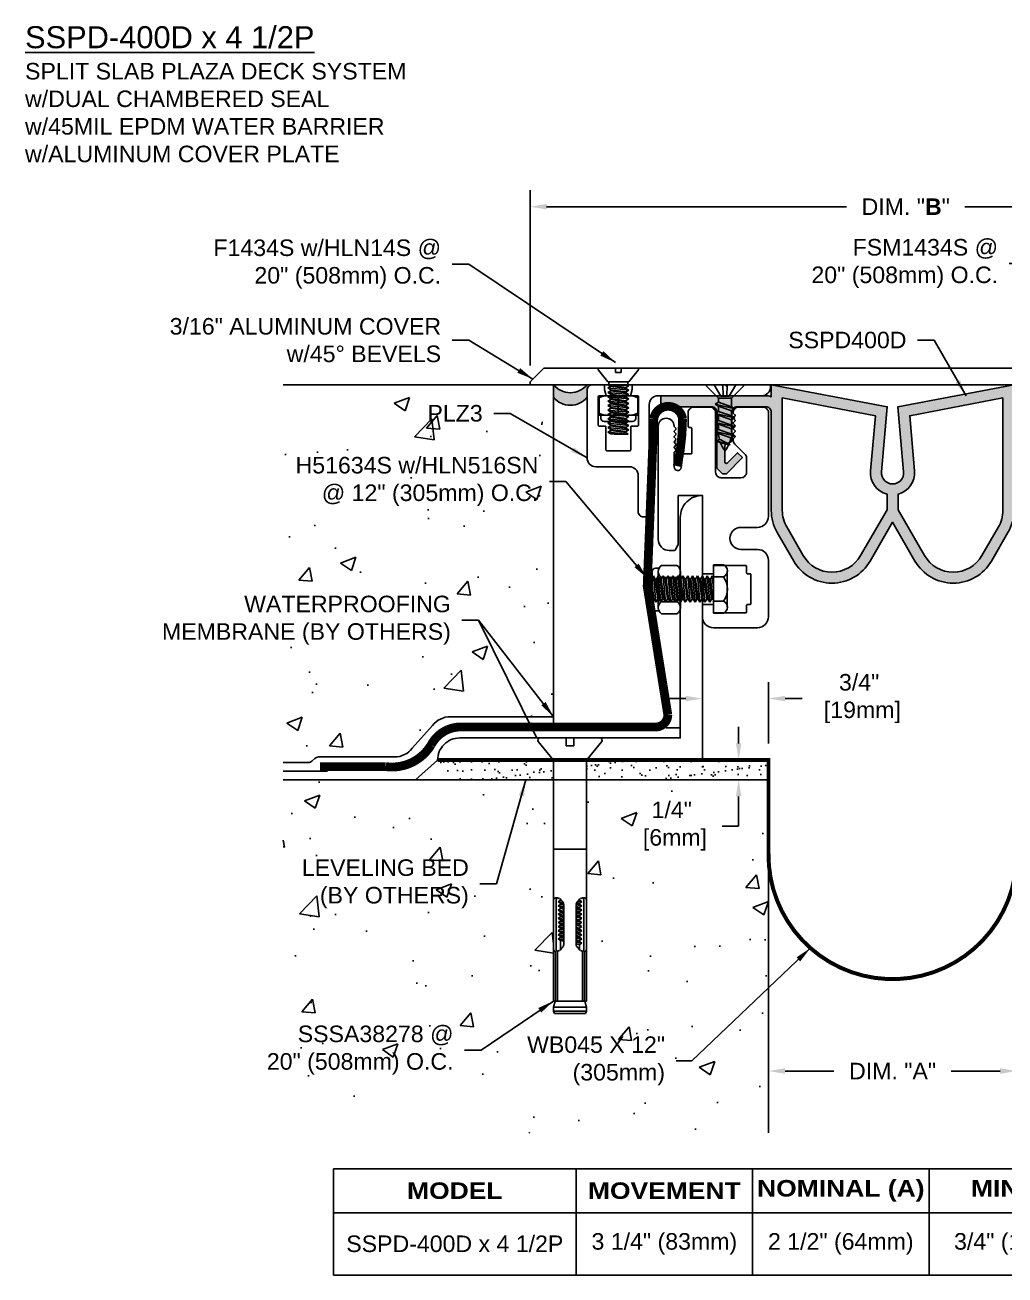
# Model space of a CAD drawing. Header units: inches. Extents: x -1.4 to 44, y 0 to 14.1.
# Drawn here: x -1.4 to 9.71, y -0.04 to 14.13 of the extents above; entities that cross this region are included whole.
import ezdxf

# ---------------------------------------------------------------- set-up
doc = ezdxf.new("R2010")
doc.units = ezdxf.units.IN
doc.header["$MEASUREMENT"] = 0
for name, color, linetype in [('Anchors', 4, 'Continuous'), ('Conditions', 1, 'Continuous'), ('Dimensions', 3, 'Continuous'), ('Fillers', 2, 'Continuous'), ('Metals', 7, 'Continuous'), ('Seal', 5, 'Continuous'), ('TABLE', 1, 'Continuous'), ('Text', 2, 'Continuous')]:
    doc.layers.add(name, color=color, linetype=linetype)
doc.styles.add('ARIAL', font='arial.ttf')
doc.dimstyles.new('Arial', dxfattribs={"dimtxt": 0.1875, "dimasz": 0.1875, "dimexe": 0.1875, "dimexo": 0.1875, "dimgap": 0.1875, "dimtad": 0, "dimtih": 1, "dimtoh": 1, "dimdec": 4, "dimzin": 0, "dimdsep": 46, "dimlunit": 4, "dimtxsty": 'ARIAL', "dimcen": 0.1875, "dimadec": 0, "dimazin": 0, "dimtfac": 1, "dimtdec": 4, "dimtofl": 0, "dimtmove": 0, "dimatfit": 3, "dimfxl": 0, "dimfrac": 2, "dimtolj": 1, "dimtzin": 0, "dimarcsym": 0})
pattern_1 = [(37.5, (-3.29211, 1.53138), (-0.0062993, 0.1926824), [0, -0.152, 0, -0.17, 0, -0.1625]), (7.5, (-3.29211, 1.53138), (0.1769777, 0.2822146), [0, -0.082, 0, -0.137, 0, -0.0525]), (327.5, (-3.41511, 1.53138), (0.3114142, 0.000566), [0, -0.05, 0, -0.18, 0, -0.235]), (317.5, (-3.41511, 1.53138), (0.3006127, 0.0877676), [0, -0.025, 0, -0.118, 0, -0.135])]

# ---------------------------------------------------------------- blocks, each defined once
blk = doc.blocks.new('SSPD400D')
h = blk.add_hatch(color=256)
h.paths.add_polyline_path([(0.125, 0.136), (0.06, 0.875), (1.375, 1.125), (1.375, 0.989, -0.085164), (1.437, 1), (2.625, 1), (2.625, 0.875), (2.054, 0.875, 0.414214), (1.991, 0.813), (1.991, 0.177), (1.929, 0.115), (1.884, 0.115), (1.701, 0.298), (1.758, 0.354), (1.875, 0.237, 0.668179), (1.901, 0.248), (1.901, 0.426, 0.421261), (1.861, 0.465, -0.421261), (1.821, 0.504), (1.821, 0.813, 0.414214), (1.759, 0.875), (1.437, 0.875, 0.414214), (1.375, 0.813), (1.375, -0.3, -0.131652), (1.308, -0.55), (1.121, -0.875, -0.577538), (0.254, -0.875), (0, -0.434), (-0.254, -0.875, -0.577538), (-1.121, -0.875), (-1.308, -0.55, -0.131652), (-1.375, -0.3), (-1.375, 0.813, 0.414214), (-1.438, 0.875), (-1.759, 0.875, 0.414214), (-1.821, 0.813), (-1.821, 0.504, -0.421261), (-1.861, 0.465, 0.421261), (-1.901, 0.426), (-1.901, 0.248, 0.668179), (-1.875, 0.237), (-1.758, 0.354), (-1.701, 0.298), (-1.884, 0.115), (-1.929, 0.115), (-1.991, 0.177), (-1.991, 0.813, 0.414214), (-2.054, 0.875), (-2.625, 0.875), (-2.625, 1), (-1.438, 1, -0.085164), (-1.375, 0.989), (-1.375, 1.125), (-0.06, 0.875), (-0.125, 0.136, 0.439955), (0, 0, 0.439955)])
h.paths.add_polyline_path([(-0.249, 0.147, 0.366501), (-0.063, -0.117), (-0.063, -0.292), (-0.363, -0.813, -0.57735), (-1.012, -0.813), (-1.2, -0.488, -0.131653), (-1.25, -0.3), (-1.25, 0.974), (-0.194, 0.773)], flags=16)
h.paths.add_polyline_path([(0.194, 0.773), (1.25, 0.974), (1.25, -0.3, -0.131653), (1.2, -0.488), (1.012, -0.813, -0.57735), (0.363, -0.813), (0.062, -0.292), (0.062, -0.117, 0.366501), (0.249, 0.147)], flags=16)
for points in [[(1.437, 1), (2.625, 1), (2.625, 0.875), (2.054, 0.875, 0.414214), (1.991, 0.813), (1.991, 0.177), (1.929, 0.115), (1.884, 0.115), (1.701, 0.298), (1.758, 0.354), (1.875, 0.237, 0.668179), (1.901, 0.248), (1.901, 0.426, 0.421261), (1.861, 0.465, -0.421261), (1.821, 0.504), (1.821, 0.813, 0.414214), (1.759, 0.875), (1.437, 0.875, 0.414214), (1.375, 0.813), (1.375, -0.3, -0.131652), (1.308, -0.55), (1.121, -0.875, -0.577538), (0.254, -0.875), (0, -0.434), (-0.254, -0.875, -0.577538), (-1.121, -0.875), (-1.308, -0.55, -0.131652), (-1.375, -0.3), (-1.375, 0.813, 0.414214), (-1.438, 0.875), (-1.759, 0.875, 0.414214), (-1.821, 0.813), (-1.821, 0.504, -0.421261), (-1.861, 0.465, 0.421261), (-1.901, 0.426), (-1.901, 0.248, 0.668179), (-1.875, 0.237), (-1.758, 0.354), (-1.701, 0.298), (-1.884, 0.115), (-1.929, 0.115), (-1.991, 0.177), (-1.991, 0.813, 0.414214), (-2.054, 0.875), (-2.625, 0.875), (-2.625, 1), (-1.438, 1, -0.085164), (-1.375, 0.989), (-1.375, 1.125), (-0.06, 0.875), (-0.125, 0.136, 0.439955), (0, 0, 0.439955), (0.125, 0.136), (0.06, 0.875), (1.375, 1.125), (1.375, 0.989, -0.085164)], [(-1.012, -0.813), (-1.2, -0.488, -0.131653), (-1.25, -0.3), (-1.25, 0.974), (-0.194, 0.773), (-0.249, 0.147, 0.366501), (-0.063, -0.117), (-0.063, -0.292), (-0.363, -0.813, -0.57735)], [(1.25, 0.974), (0.194, 0.773), (0.249, 0.147, -0.366501), (0.062, -0.117), (0.062, -0.292), (0.363, -0.813, 0.57735), (1.012, -0.813), (1.2, -0.488, 0.131653), (1.25, -0.3)]]:
    blk.add_lwpolyline(points, format="xyb", close=True)
blk = doc.blocks.new('PLZ1')
blk.add_lwpolyline([(0.265, 0, -0.414214), (0.275, -0.01), (0.275, -0.56, 0.131652), (0.276, -0.565), (0.308, -0.62, 0.267949), (0.317, -0.625), (0.375, -0.625, 0.414214), (0.5, -0.5), (0.5, 0.785, 1), (0.32, 0.785, -0.198912), (0.317, 0.778), (0.301, 0.762, 0.414214), (0.301, 0.748), (0.317, 0.732, -0.198912), (0.32, 0.725, -0.198912), (0.317, 0.718), (0.301, 0.702, 0.414214), (0.301, 0.688), (0.317, 0.672, -0.198912), (0.32, 0.665, -0.198912), (0.317, 0.658), (0.301, 0.642, 0.414214), (0.301, 0.628), (0.317, 0.612, -0.198912), (0.32, 0.605, -0.198912), (0.317, 0.598), (0.301, 0.582, 0.414214), (0.301, 0.568), (0.317, 0.552, -0.198912), (0.32, 0.545, -0.198912), (0.317, 0.538), (0.301, 0.522, 0.414214), (0.301, 0.508), (0.317, 0.492, -0.198912), (0.32, 0.485), (0.32, 0.322, -0.93609), (0.24, 0.317), (0.221, 0.461, 0.376062), (0.211, 0.47), (0.13, 0.47, -0.414214), (0.12, 0.48), (0.12, 0.76, -0.414214), (0.13, 0.77), (0.15, 0.77, 0.414214), (0.16, 0.78), (0.16, 0.937, 0.414214), (0.097, 1), (-0.088, 1, 0.414214), (-0.15, 0.937), (-0.15, 0.262, -0.414214), (-0.213, 0.2), (-0.438, 0.2, -0.414214), (-0.5, 0.262), (-0.5, 0.424, -0.198912), (-0.482, 0.468), (-0.368, 0.582, 0.198912), (-0.35, 0.626), (-0.35, 0.637, 0.198912), (-0.353, 0.645), (-0.369, 0.66, -0.414214), (-0.369, 0.675), (-0.353, 0.69, 0.198912), (-0.35, 0.697, 0.198912), (-0.353, 0.705), (-0.369, 0.72, -0.414214), (-0.369, 0.735), (-0.353, 0.75, 0.198912), (-0.35, 0.757, 0.198912), (-0.353, 0.765), (-0.369, 0.78, -0.414214), (-0.369, 0.795), (-0.353, 0.81, 0.198912), (-0.35, 0.817, 0.198912), (-0.353, 0.825), (-0.369, 0.84, -0.414214), (-0.369, 0.855), (-0.353, 0.87, 0.198912), (-0.35, 0.877, 0.198912), (-0.353, 0.885), (-0.369, 0.9, -0.414214), (-0.369, 0.915), (-0.353, 0.93, 0.198912), (-0.35, 0.937, 0.414214), (-0.413, 1), (-0.688, 1, 0.414214), (-0.75, 0.937), (-0.75, -0.238, 0.414214), (-0.625, -0.363), (-0.438, -0.363, -1), (-0.438, -0.613), (-0.625, -0.613, 0.414214), (-0.75, -0.737), (-0.75, -1.375, 0.414214), (-0.625, -1.5), (-0.125, -1.5, 0.414214), (0, -1.375), (0, -1.248, 0.414214), (-0.01, -1.238), (-0.115, -1.238, 0.414214), (-0.125, -1.248), (-0.125, -1.323, -0.414214), (-0.135, -1.333), (-0.49, -1.333, -0.414214), (-0.5, -1.323), (-0.5, -1.248, 0.414214), (-0.51, -1.238), (-0.54, -1.238, -0.414214), (-0.55, -1.228), (-0.55, -0.898, -0.414214), (-0.54, -0.888), (-0.51, -0.888, 0.414214), (-0.5, -0.878), (-0.5, -0.803, -0.414214), (-0.49, -0.793), (-0.135, -0.793, -0.414214), (-0.125, -0.803), (-0.125, -0.878, 0.414214), (-0.115, -0.888), (-0.01, -0.888, 0.414214), (0, -0.878), (0, -0.01, -0.414214), (0.01, 0)], format="xyb", close=True)
blk = doc.blocks.new('SSSA38278')
for p, q in [((-0.341, 0), (-0.045, 0)), ((-0.045, 0), (-0.045, -0.09)), ((0.045, 0), (0.341, 0)), ((0.045, 0), (0.045, -0.09)), ((-0.191, -0.246), (-0.36, -0.039)), ((-0.045, -0.09), (0.045, -0.09)), ((0.191, -0.246), (0.36, -0.039)), ((-0.187, -0.256), (-0.187, -2.982)), ((0.188, -0.256), (0.188, -2.982)), ((-0.187, -1.262), (0.188, -1.262)), ((-0.135, -1.857), (-0.108, -1.84)), ((-0.108, -1.83), (-0.108, -1.84)), ((-0.108, -1.84), (-0.098, -1.838)), ((0.093, -1.844), (0.108, -1.84)), ((0.108, -1.83), (0.108, -1.84)), ((0.135, -1.857), (0.108, -1.84)), ((-0.157, -1.843), (-0.157, -2.387)), ((-0.135, -1.857), (-0.089, -1.849)), ((-0.135, -1.857), (-0.108, -1.873)), ((-0.135, -1.904), (-0.108, -1.887)), ((-0.135, -1.904), (-0.071, -1.893)), ((-0.135, -1.904), (-0.108, -1.92)), ((-0.135, -1.951), (-0.108, -1.934)), ((-0.135, -1.951), (-0.07, -1.94)), ((-0.135, -1.951), (-0.108, -1.967)), ((-0.135, -1.998), (-0.108, -1.981)), ((-0.078, -1.867), (-0.108, -1.873)), ((-0.108, -1.873), (-0.108, -1.887)), ((-0.108, -1.887), (-0.073, -1.88)), ((-0.07, -1.912), (-0.108, -1.92)), ((-0.108, -1.92), (-0.108, -1.934)), ((-0.108, -1.934), (-0.07, -1.926)), ((-0.07, -1.959), (-0.108, -1.967)), ((-0.108, -1.967), (-0.108, -1.981)), ((-0.108, -1.981), (-0.07, -1.973)), ((-0.07, -1.896), (-0.07, -2.334)), ((0.071, -1.895), (0.108, -1.887)), ((0.071, -1.896), (0.071, -2.334)), ((0.071, -1.915), (0.135, -1.904)), ((0.071, -1.915), (0.135, -1.904)), ((0.108, -1.92), (0.071, -1.928)), ((0.071, -1.942), (0.108, -1.934)), ((0.071, -1.962), (0.135, -1.951)), ((0.108, -1.967), (0.071, -1.975)), ((0.071, -1.989), (0.108, -1.981)), ((0.108, -1.873), (0.072, -1.881)), ((0.078, -1.867), (0.135, -1.857)), ((0.135, -1.857), (0.108, -1.873)), ((0.108, -1.873), (0.108, -1.887)), ((0.135, -1.904), (0.108, -1.887)), ((0.135, -1.904), (0.108, -1.92)), ((0.108, -1.92), (0.108, -1.934)), ((0.135, -1.951), (0.108, -1.934)), ((0.135, -1.951), (0.108, -1.967)), ((0.108, -1.967), (0.108, -1.981)), ((0.135, -1.998), (0.108, -1.981)), ((0.158, -1.843), (0.158, -2.387)), ((-0.135, -1.998), (-0.07, -1.986)), ((-0.135, -1.998), (-0.108, -2.014)), ((-0.135, -2.044), (-0.108, -2.028)), ((-0.135, -2.044), (-0.07, -2.033)), ((-0.135, -2.044), (-0.108, -2.061)), ((-0.135, -2.091), (-0.108, -2.075)), ((-0.135, -2.091), (-0.07, -2.08)), ((-0.135, -2.091), (-0.108, -2.108)), ((-0.135, -2.138), (-0.108, -2.122)), ((-0.07, -2.006), (-0.108, -2.014)), ((-0.108, -2.014), (-0.108, -2.028)), ((-0.108, -2.028), (-0.07, -2.02)), ((-0.07, -2.053), (-0.108, -2.061)), ((-0.108, -2.061), (-0.108, -2.075)), ((-0.108, -2.075), (-0.07, -2.067)), ((-0.07, -2.1), (-0.108, -2.108)), ((-0.108, -2.108), (-0.108, -2.122)), ((-0.108, -2.122), (-0.07, -2.114)), ((0.071, -2.009), (0.135, -1.998)), ((0.108, -2.014), (0.071, -2.022)), ((0.071, -2.036), (0.108, -2.028)), ((0.071, -2.056), (0.135, -2.044)), ((0.108, -2.061), (0.071, -2.069)), ((0.071, -2.083), (0.108, -2.075)), ((0.071, -2.103), (0.135, -2.091)), ((0.108, -2.108), (0.071, -2.116)), ((0.071, -2.13), (0.108, -2.122)), ((0.135, -1.998), (0.108, -2.014)), ((0.108, -2.014), (0.108, -2.028)), ((0.135, -2.044), (0.108, -2.028)), ((0.135, -2.044), (0.108, -2.061)), ((0.108, -2.061), (0.108, -2.075)), ((0.135, -2.091), (0.108, -2.075)), ((0.135, -2.091), (0.108, -2.108)), ((0.108, -2.108), (0.108, -2.122)), ((0.135, -2.138), (0.108, -2.122)), ((-0.135, -2.138), (-0.07, -2.127)), ((-0.135, -2.138), (-0.108, -2.155)), ((-0.135, -2.185), (-0.108, -2.169)), ((-0.135, -2.185), (-0.07, -2.174)), ((-0.135, -2.185), (-0.108, -2.202)), ((-0.135, -2.232), (-0.108, -2.215)), ((-0.135, -2.232), (-0.07, -2.221)), ((-0.135, -2.232), (-0.108, -2.248)), ((-0.135, -2.279), (-0.108, -2.262)), ((-0.07, -2.147), (-0.108, -2.155)), ((-0.108, -2.155), (-0.108, -2.169)), ((-0.108, -2.169), (-0.07, -2.16)), ((-0.07, -2.193), (-0.108, -2.202)), ((-0.108, -2.202), (-0.108, -2.215)), ((-0.108, -2.215), (-0.07, -2.207)), ((-0.07, -2.24), (-0.108, -2.248)), ((-0.108, -2.248), (-0.108, -2.262)), ((-0.108, -2.262), (-0.07, -2.254)), ((0.071, -2.149), (0.135, -2.138)), ((0.108, -2.155), (0.071, -2.163)), ((0.071, -2.177), (0.108, -2.169)), ((0.071, -2.196), (0.135, -2.185)), ((0.108, -2.202), (0.071, -2.21)), ((0.071, -2.224), (0.108, -2.215)), ((0.071, -2.243), (0.135, -2.232)), ((0.108, -2.248), (0.071, -2.257)), ((0.071, -2.27), (0.108, -2.262)), ((0.135, -2.138), (0.108, -2.155)), ((0.108, -2.155), (0.108, -2.169)), ((0.135, -2.185), (0.108, -2.169)), ((0.135, -2.185), (0.108, -2.202)), ((0.108, -2.202), (0.108, -2.215)), ((0.135, -2.232), (0.108, -2.215)), ((0.135, -2.232), (0.108, -2.248)), ((0.108, -2.248), (0.108, -2.262)), ((0.135, -2.279), (0.108, -2.262)), ((-0.135, -2.279), (-0.07, -2.268)), ((-0.135, -2.279), (-0.108, -2.295)), ((-0.135, -2.326), (-0.108, -2.309)), ((-0.135, -2.326), (-0.07, -2.315)), ((-0.135, -2.326), (-0.108, -2.342)), ((-0.07, -2.287), (-0.108, -2.295)), ((-0.108, -2.295), (-0.108, -2.309)), ((-0.108, -2.309), (-0.07, -2.301)), ((-0.07, -2.334), (-0.108, -2.342)), ((-0.108, -2.342), (-0.108, -2.401)), ((0.071, -2.29), (0.135, -2.279)), ((0.108, -2.295), (0.071, -2.303)), ((0.135, -2.279), (0.108, -2.295)), ((0.108, -2.295), (0.108, -2.401)), ((-0.166, -2.42), (-0.166, -2.982)), ((-0.143, -2.42), (-0.143, -2.982)), ((0.143, -2.42), (0.143, -2.982)), ((0.166, -2.42), (0.166, -2.982)), ((-0.187, -3.053), (-0.168, -2.982)), ((-0.187, -2.982), (0.188, -2.982)), ((-0.187, -3.053), (0.188, -3.053)), ((-0.187, -3.053), (-0.187, -3.099)), ((-0.187, -3.099), (0.188, -3.099)), ((-0.187, -3.099), (-0.174, -3.123)), ((0.168, -2.982), (0.188, -3.053)), ((0.188, -3.099), (0.174, -3.123)), ((0.188, -3.053), (0.188, -3.099)), ((-0.174, -3.123), (0.174, -3.123))]:
    blk.add_line(p, q)
for centre, radius, start, end in [((-0.341, -0.024), 0.0239, 90, 219.032), ((0.341, -0.024), 0.0239, 320.968, 90), ((-0.202, -0.256), 0.015, 0, 39.1666), ((0.203, -0.256), 0.015, 140.8334, 180), ((-0.159, -1.839), 0.0276, 135, 168.9394), ((-0.135, -1.843), 0.0524, 168.9394, 180), ((-0.159, -1.839), 0.0276, 101.0606, 135), ((-0.155, -1.863), 0.0524, 76.6123, 101.0606), ((-0.129, -1.839), 0.0276, 135, 168.9394), ((-0.105, -1.843), 0.0524, 168.9394, 180), ((-0.129, -1.839), 0.0276, 110.9085, 135), ((-0.161, -1.888), 0.0783, 59.3028, 76.6123), ((-0.179, -1.919), 0.114, 45, 59.3028), ((-0.179, -1.919), 0.114, 30.6972, 45), ((0.179, -1.919), 0.114, 135, 149.3028), ((0.179, -1.919), 0.114, 120.6972, 135), ((0.161, -1.888), 0.0783, 103.3877, 120.6972), ((0.129, -1.839), 0.0276, 45, 69.0915), ((0.155, -1.863), 0.0524, 78.9394, 103.3877), ((0.129, -1.839), 0.0276, 11.0606, 45), ((0.105, -1.843), 0.0524, 360, 11.0606), ((0.159, -1.839), 0.0276, 45, 78.9394), ((0.159, -1.839), 0.0276, 11.0606, 45), ((0.135, -1.843), 0.0524, 0, 11.0606), ((-0.148, -1.901), 0.0783, 13.3877, 30.6972), ((-0.123, -1.895), 0.0524, 358.2993, 13.3877), ((0.123, -1.895), 0.0524, 166.6123, 181.7007), ((0.148, -1.901), 0.0783, 149.3028, 166.6123), ((-0.135, -2.387), 0.0524, 180, 191.0606), ((-0.159, -2.392), 0.0276, 191.0606, 225), ((-0.105, -2.387), 0.0524, 180, 191.0606), ((-0.129, -2.392), 0.0276, 191.0606, 225), ((-0.179, -2.311), 0.114, 300.6972, 315), ((-0.179, -2.311), 0.114, 315, 329.3028), ((-0.148, -2.329), 0.0783, 329.3028, 346.6123), ((-0.123, -2.335), 0.0524, 346.6123, 1.7007), ((0.123, -2.335), 0.0524, 178.2993, 193.3877), ((0.148, -2.329), 0.0783, 193.3877, 210.6972), ((0.179, -2.311), 0.114, 210.6972, 225), ((0.179, -2.311), 0.114, 225, 239.3028), ((0.129, -2.392), 0.0276, 315, 348.9394), ((0.105, -2.387), 0.0524, 348.9394, 0), ((0.159, -2.392), 0.0276, 315, 348.9394), ((0.135, -2.387), 0.0524, 348.9394, 360), ((-0.159, -2.392), 0.0276, 225, 258.9394), ((-0.155, -2.367), 0.0524, 258.9394, 283.3877), ((-0.129, -2.392), 0.0276, 225, 249.0915), ((-0.161, -2.342), 0.0783, 283.3877, 300.6972), ((0.161, -2.342), 0.0783, 239.3028, 256.6123), ((0.129, -2.392), 0.0276, 290.9085, 315), ((0.155, -2.367), 0.0524, 256.6123, 281.0606), ((0.159, -2.392), 0.0276, 281.0606, 315)]:
    blk.add_arc(centre, radius, start, end)
blk = doc.blocks.new('*D9')
at = {"layer": 'Defpoints', "color": 0}
for p in [(7.03, 4.949), (9.842, 4.949), (9.842, 2.271)]:
    blk.add_point(p, dxfattribs=at)
at = {"layer": 'Dimensions', "color": 0, "lineweight": -2}
for p, q in [((7.03, 4.762), (7.03, 2.084)), ((9.842, 4.762), (9.842, 2.084)), ((7.217, 2.271), (7.771, 2.271)), ((9.655, 2.271), (9.1, 2.271))]:
    blk.add_line(p, q, dxfattribs=at)
at = {"layer": 'Dimensions', "color": 0}
for points in [[(7.217, 2.303), (7.217, 2.24), (7.03, 2.271)], [(9.655, 2.303), (9.655, 2.24), (9.842, 2.271)]]:
    blk.add_solid(points, dxfattribs=at)
at = {"layer": 'Dimensions', "color": 0, "insert": (8.436, 2.271), "char_height": 0.1875, "attachment_point": 5, "style": 'ARIAL'}
blk.add_mtext('\\A1;DIM. "A"', dxfattribs=at)
blk = doc.blocks.new('*D12')
at = {"layer": 'Defpoints', "color": 0}
for p in [(6.691, 5.797), (7.03, 5.797), (7.03, 5.572)]:
    blk.add_point(p, dxfattribs=at)
at = {"layer": 'Dimensions', "color": 0, "lineweight": -2}
for p, q in [((6.691, 5.985), (6.691, 6.172)), ((6.842, 5.797), (6.504, 5.797)), ((6.842, 5.572), (6.504, 5.572)), ((6.691, 5.385), (6.691, 5.048)), ((6.691, 5.048), (6.504, 5.048))]:
    blk.add_line(p, q, dxfattribs=at)
at = {"layer": 'Dimensions', "color": 0}
for points in [[(6.66, 5.985), (6.722, 5.985), (6.691, 5.797)], [(6.66, 5.385), (6.722, 5.385), (6.691, 5.572)]]:
    blk.add_solid(points, dxfattribs=at)
at = {"layer": 'Dimensions', "color": 0, "insert": (5.933, 5.048), "char_height": 0.1875, "attachment_point": 5, "style": 'ARIAL'}
blk.add_mtext('\\A1;1/4"\\P [6mm]', dxfattribs=at)
blk = doc.blocks.new('*D10')
at = {"layer": 'Defpoints', "color": 0}
for p in [(6.28, 6.494), (6.28, 5.797), (7.03, 5.797)]:
    blk.add_point(p, dxfattribs=at)
at = {"layer": 'Dimensions', "color": 0, "lineweight": -2}
for p, q in [((6.28, 5.985), (6.28, 6.681)), ((7.03, 5.985), (7.03, 6.681)), ((6.092, 6.494), (5.905, 6.494)), ((7.217, 6.494), (7.413, 6.494))]:
    blk.add_line(p, q, dxfattribs=at)
at = {"layer": 'Dimensions', "color": 0}
for points in [[(6.092, 6.525), (6.092, 6.463), (6.28, 6.494)], [(7.217, 6.525), (7.217, 6.463), (7.03, 6.494)]]:
    blk.add_solid(points, dxfattribs=at)
at = {"layer": 'Dimensions', "color": 0, "insert": (8.057, 6.494), "char_height": 0.1875, "attachment_point": 5, "style": 'ARIAL'}
blk.add_mtext('\\A1;3/4"\\P [19mm]', dxfattribs=at)
blk = doc.blocks.new('CSA3X3X14')
at = {"layer": 'Metals'}
blk.add_lwpolyline([(0.25, 2.75, 0.414214), (0, 3), (0, 0), (3, 0, 0.414214), (2.75, 0.25), (0.25, 0.25)], format="xyb", close=True, dxfattribs=at)
blk = doc.blocks.new('FSM1434S')
for p, q in [((0.202, 0), (-0.202, 0)), ((-0.122, 0), (-0.046, -0.132)), ((-0.024, 0), (-0.019, -0.132)), ((0.024, 0), (0.019, -0.132)), ((0.122, 0), (0.046, -0.132)), ((-0.209, -0.016), (-0.075, -0.154)), ((-0.046, -0.132), (0.046, -0.132)), ((0.209, -0.016), (0.075, -0.154)), ((-0.112, -0.221), (-0.075, -0.2)), ((0.113, -0.273), (-0.112, -0.221)), ((-0.112, -0.221), (-0.075, -0.243)), ((-0.075, -0.154), (0.075, -0.154)), ((-0.075, -0.154), (-0.075, -0.2)), ((0.075, -0.251), (-0.075, -0.2)), ((-0.075, -0.243), (-0.075, -0.246)), ((-0.075, -0.243), (-0.075, -0.303)), ((-0.075, -0.243), (0.075, -0.295)), ((0.075, -0.154), (0.075, -0.251)), ((0.113, -0.273), (0.075, -0.251)), ((0.113, -0.273), (0.075, -0.295)), ((-0.112, -0.325), (-0.075, -0.303)), ((0.113, -0.376), (-0.112, -0.325)), ((-0.112, -0.325), (-0.075, -0.346)), ((-0.112, -0.428), (-0.075, -0.406)), ((0.075, -0.354), (-0.075, -0.303)), ((-0.075, -0.346), (0.075, -0.398)), ((-0.075, -0.346), (-0.075, -0.406)), ((0.075, -0.458), (-0.075, -0.406)), ((0.075, -0.295), (0.075, -0.298)), ((0.075, -0.295), (0.075, -0.354)), ((0.113, -0.376), (0.075, -0.354)), ((0.113, -0.376), (0.075, -0.398)), ((0.075, -0.398), (0.075, -0.458)), ((0.113, -0.479), (-0.112, -0.428)), ((-0.112, -0.428), (-0.075, -0.449)), ((-0.112, -0.531), (-0.075, -0.509)), ((0.105, -0.581), (-0.112, -0.531)), ((-0.112, -0.531), (-0.075, -0.553)), ((-0.075, -0.509), (-0.075, -0.449)), ((-0.075, -0.449), (0.075, -0.501)), ((0.073, -0.56), (-0.075, -0.509)), ((-0.075, -0.553), (0.067, -0.602)), ((0.105, -0.581), (0.073, -0.56)), ((0.113, -0.479), (0.075, -0.458)), ((0.113, -0.479), (0.075, -0.501)), ((0.075, -0.524), (0.075, -0.501)), ((-0.089, -0.64), (-0.063, -0.619)), ((0.058, -0.681), (-0.089, -0.64)), ((-0.089, -0.64), (-0.051, -0.661)), ((0.058, -0.681), (-0.063, -0.619)), ((-0.051, -0.661), (0.058, -0.681)), ((0.105, -0.581), (0.067, -0.602))]:
    blk.add_line(p, q)
for centre, radius, start, end in [((-0.202, -0.01), 0.0096, 90, 224.3206), ((0.202, -0.01), 0.0096, 315.6794, 90), ((0.298, -0.526), 0.373, 184.1974, 194.4309), ((-0.298, -0.526), 0.373, 354.6624, 0.1882), ((0.298, -0.526), 0.373, 201.2487, 216.9667), ((-0.298, -0.526), 0.373, 323.0333, 335.8104), ((-0.298, -0.526), 0.373, 336.5004, 348.2654)]:
    blk.add_arc(centre, radius, start, end)
blk = doc.blocks.new('HLN516SN')
for p, q in [((-0.205, 0.32), (0.205, 0.32)), ((-0.274, 0.213), (-0.274, 0.04)), ((-0.242, 0.244), (-0.242, 0.283)), ((-0.205, 0.253), (0.205, 0.253)), ((-0.137, 0.04), (-0.137, 0.213)), ((0.137, 0.04), (0.137, 0.213)), ((0.242, 0.244), (0.242, 0.283)), ((0.274, 0.213), (0.274, 0.04)), ((-0.205, 0), (0.205, 0))]:
    blk.add_line(p, q)
for centre, radius, start, end in [((-0.205, 0.283), 0.037, 90, 180), ((0.205, 0.283), 0.037, 0, 90), ((-0.205, 0.175), 0.0783, 29.0208, 150.9792), ((0, 0.001), 0.253, 57.1911, 122.8089), ((0.205, 0.175), 0.0783, 29.0208, 150.9792), ((-0.205, 0.078), 0.0783, 209.0208, 330.9792), ((0, 0.253), 0.253, 237.1911, 302.8089), ((0.205, 0.078), 0.0783, 209.0208, 330.9792)]:
    blk.add_arc(centre, radius, start, end)
blk = doc.blocks.new('H51634S')
for p, q in [((-0.206, 0.158), (0.206, 0.158)), ((-0.275, 0.114), (-0.275, 0)), ((-0.275, 0), (0.275, 0)), ((-0.15, -0.013), (-0.127, 0)), ((-0.15, -0.013), (-0.008, 0)), ((-0.138, 0), (-0.138, 0.114)), ((0.124, 0), (0.113, -0.007)), ((0.137, 0), (0.137, 0.114)), ((0.275, 0.114), (0.275, 0)), ((-0.15, -0.013), (-0.113, -0.034)), ((-0.15, -0.069), (0.15, -0.041)), ((-0.15, -0.069), (-0.113, -0.047)), ((-0.15, -0.069), (-0.113, -0.09)), ((-0.15, -0.124), (0.15, -0.096)), ((-0.15, -0.124), (-0.113, -0.103)), ((-0.15, -0.124), (-0.113, -0.145)), ((0.113, -0.007), (-0.113, -0.034)), ((-0.113, -0.047), (0.113, -0.02)), ((-0.113, -0.047), (-0.113, -0.034)), ((0.113, -0.062), (-0.113, -0.09)), ((-0.113, -0.103), (0.113, -0.075)), ((-0.113, -0.103), (-0.113, -0.09)), ((0.113, -0.118), (-0.113, -0.145)), ((-0.113, -0.159), (0.113, -0.131)), ((0.113, -0.02), (0.113, -0.007)), ((0.15, -0.041), (0.113, -0.02)), ((0.15, -0.041), (0.113, -0.062)), ((0.113, -0.075), (0.113, -0.062)), ((0.15, -0.096), (0.113, -0.075)), ((0.15, -0.096), (0.113, -0.118)), ((0.113, -0.131), (0.113, -0.118)), ((0.15, -0.152), (0.113, -0.131)), ((-0.15, -0.18), (0.15, -0.152)), ((-0.15, -0.18), (-0.113, -0.159)), ((-0.15, -0.18), (-0.113, -0.201)), ((-0.15, -0.235), (0.15, -0.208)), ((-0.15, -0.235), (-0.113, -0.214)), ((-0.15, -0.235), (-0.113, -0.257)), ((-0.15, -0.291), (0.15, -0.263)), ((-0.15, -0.291), (-0.113, -0.27)), ((-0.113, -0.159), (-0.113, -0.145)), ((0.113, -0.173), (-0.113, -0.201)), ((-0.113, -0.214), (0.113, -0.186)), ((-0.113, -0.214), (-0.113, -0.201)), ((0.113, -0.229), (-0.113, -0.257)), ((-0.113, -0.27), (0.113, -0.242)), ((-0.113, -0.27), (-0.113, -0.257)), ((0.15, -0.152), (0.113, -0.173)), ((0.113, -0.186), (0.113, -0.173)), ((0.15, -0.208), (0.113, -0.186)), ((0.15, -0.208), (0.113, -0.229)), ((0.113, -0.242), (0.113, -0.229)), ((0.15, -0.263), (0.113, -0.242)), ((0.15, -0.263), (0.113, -0.284)), ((-0.15, -0.291), (-0.113, -0.312)), ((-0.15, -0.346), (0.15, -0.319)), ((-0.15, -0.346), (-0.113, -0.325)), ((-0.15, -0.346), (-0.113, -0.368)), ((-0.15, -0.402), (0.15, -0.374)), ((-0.15, -0.402), (-0.113, -0.381)), ((-0.15, -0.402), (-0.113, -0.423)), ((0.113, -0.284), (-0.113, -0.312)), ((-0.113, -0.325), (0.113, -0.297)), ((-0.113, -0.325), (-0.113, -0.312)), ((0.113, -0.34), (-0.113, -0.368)), ((-0.113, -0.381), (0.113, -0.353)), ((-0.113, -0.381), (-0.113, -0.368)), ((0.113, -0.395), (-0.113, -0.423)), ((-0.113, -0.436), (0.113, -0.409)), ((-0.113, -0.436), (-0.113, -0.423)), ((0.113, -0.297), (0.113, -0.284)), ((0.15, -0.319), (0.113, -0.297)), ((0.15, -0.319), (0.113, -0.34)), ((0.113, -0.353), (0.113, -0.34)), ((0.15, -0.374), (0.113, -0.353)), ((0.15, -0.374), (0.113, -0.395)), ((0.113, -0.409), (0.113, -0.395)), ((0.15, -0.43), (0.113, -0.409)), ((-0.15, -0.458), (0.15, -0.43)), ((-0.15, -0.458), (-0.113, -0.436)), ((-0.15, -0.458), (-0.113, -0.479)), ((-0.15, -0.513), (0.15, -0.485)), ((-0.15, -0.513), (-0.113, -0.492)), ((-0.15, -0.513), (-0.113, -0.534)), ((-0.15, -0.569), (0.15, -0.541)), ((-0.15, -0.569), (-0.113, -0.547)), ((0.113, -0.451), (-0.113, -0.479)), ((-0.113, -0.492), (0.113, -0.464)), ((-0.113, -0.492), (-0.113, -0.479)), ((0.113, -0.507), (-0.113, -0.534)), ((-0.113, -0.547), (0.113, -0.52)), ((-0.113, -0.547), (-0.113, -0.534)), ((0.113, -0.562), (-0.113, -0.59)), ((0.15, -0.43), (0.113, -0.451)), ((0.113, -0.464), (0.113, -0.451)), ((0.15, -0.485), (0.113, -0.464)), ((0.15, -0.485), (0.113, -0.507)), ((0.113, -0.52), (0.113, -0.507)), ((0.15, -0.541), (0.113, -0.52)), ((0.15, -0.541), (0.113, -0.562)), ((0.113, -0.575), (0.113, -0.562)), ((-0.15, -0.569), (-0.113, -0.59)), ((-0.15, -0.624), (0.15, -0.596)), ((-0.15, -0.624), (-0.113, -0.603)), ((-0.15, -0.624), (-0.113, -0.645)), ((-0.15, -0.68), (0.15, -0.652)), ((-0.15, -0.68), (-0.113, -0.659)), ((-0.15, -0.68), (-0.113, -0.701)), ((-0.15, -0.735), (0.15, -0.708)), ((-0.113, -0.603), (0.113, -0.575)), ((-0.113, -0.603), (-0.113, -0.59)), ((0.113, -0.618), (-0.113, -0.645)), ((-0.113, -0.659), (0.113, -0.631)), ((-0.113, -0.659), (-0.113, -0.645)), ((0.113, -0.673), (-0.113, -0.701)), ((-0.113, -0.714), (0.113, -0.686)), ((-0.113, -0.714), (-0.113, -0.701)), ((0.15, -0.596), (0.113, -0.575)), ((0.15, -0.596), (0.113, -0.618)), ((0.113, -0.631), (0.113, -0.618)), ((0.15, -0.652), (0.113, -0.631)), ((0.15, -0.652), (0.113, -0.673)), ((0.113, -0.686), (0.113, -0.673)), ((0.15, -0.708), (0.113, -0.686)), ((0.15, -0.708), (0.113, -0.729)), ((-0.15, -0.735), (-0.113, -0.714)), ((-0.15, -0.735), (-0.124, -0.75)), ((-0.124, -0.75), (0.06, -0.75)), ((0.113, -0.729), (-0.06, -0.75)), ((0.113, -0.729), (0.06, -0.75))]:
    blk.add_line(p, q)
for centre, radius, start, end in [((-0.206, 0.083), 0.0757, 24.7615, 155.2385), ((0, -0.078), 0.237, 54.5107, 125.4893), ((0.206, 0.083), 0.0757, 24.7615, 155.2385)]:
    blk.add_arc(centre, radius, start, end)
for p in [(-0.113, -0.047), (-0.113, -0.103), (-0.113, -0.159), (-0.113, -0.214), (-0.113, -0.27), (-0.113, -0.325), (-0.113, -0.381), (-0.113, -0.436), (-0.113, -0.492), (-0.113, -0.547), (-0.113, -0.603), (-0.113, -0.659), (-0.113, -0.714)]:
    blk.add_point(p)
blk = doc.blocks.new('*T11')
at = {"layer": 'TABLE', "color": 0, "linetype": 'ByBlock', "lineweight": -2}
for p, q in [((0, 0), (12.75, 0)), ((0, 0), (0, -1.205)), ((2.75, 0), (2.75, -1.205)), ((4.75, 0), (4.75, -1.205)), ((6.75, 0), (6.75, -1.205)), ((8.75, 0), (8.75, -1.205)), ((10.75, 0), (10.75, -1.205)), ((12.75, 0), (12.75, -1.205)), ((0, -0.5), (12.75, -0.5)), ((0, -1.205), (12.75, -1.205))]:
    blk.add_line(p, q, dxfattribs=at)
at = {"layer": 'TABLE', "color": 2, "char_height": 0.1875, "attachment_point": 5, "style": 'ARIAL'}
for s, insert, width in [('{\\fArial Black|b0|i0|c0|p34;NOMINAL (A)}', (5.75, -0.25), 1.88), ('{\\fArial Black|b0|i0|c0|p34;MIN (A)}', (7.75, -0.25), 1.88), ('{\\fArial Black|b0|i0|c0|p34;MAX (A)}', (9.75, -0.25), 1.88), ('(B)', (11.75, -0.25), 1.88), ('{\\fArial Black|b0|i0|c0|p34;MODEL}', (1.375, -0.25), 2.63), ('{\\fArial Black|b0|i0|c0|p34;MOVEMENT}', (3.75, -0.25), 1.88), ('SSPD-400D x 4 1/2P', (1.375, -0.852), 2.63), ('3 1/4" (83mm)', (3.75, -0.852), 1.88), ('2 1/2" (64mm)', (5.75, -0.852), 1.88), ('3/4" (19mm)', (7.75, -0.852), 1.88), ('4" (102mm)', (9.75, -0.852), 1.88), ('8 3/4" (222mm)', (11.75, -0.852), 1.88)]:
    blk.add_mtext(s, dxfattribs=dict(at, insert=insert, width=width))
blk = doc.blocks.new('Sealant')
blk.add_hatch(color=253).paths.add_polyline_path([(0, -0.143), (0, 0, -0.481905), (-0.378, 0), (-0.378, -0.143, 0.481905)])
for centre in [(-0.189, 0.151), (-0.189, 0.008)]:
    blk.add_arc(centre, 0.242, 218.5407, 321.4593)
blk = doc.blocks.new('PLZ3')
blk.add_lwpolyline([(1.575, 1.03, -0.414214), (1.585, 1.02), (1.585, 0.76, 0.414214), (1.595, 0.75), (1.855, 0.75, 0.414214), (1.865, 0.76), (1.865, 1.02, -0.414214), (1.875, 1.03), (1.942, 1.03, 0.414214), (1.952, 1.04), (1.952, 1.365, 0.414214), (1.942, 1.375), (1.878, 1.375, -0.482716), (1.868, 1.387), (1.881, 1.444, 0.057088), (1.881, 1.446), (1.881, 1.49, -0.414214), (1.891, 1.5), (2.018, 1.5, -0.414214), (2.08, 1.438), (2.08, 0.67, -0.414214), (1.98, 0.57), (1.6, 0.57, 0.414214), (1.5, 0.47), (1.5, 0.063, -0.414214), (1.438, 0, -0.414214), (1.375, 0.063), (1.375, 1.275, 0.414214), (1.275, 1.375), (0.1, 1.375, -0.414214), (0, 1.475), (0, 1.49, -0.414214), (0.01, 1.5), (0.485, 1.5), (0.5, 1.485), (0.515, 1.5), (1.559, 1.5, -0.414214), (1.569, 1.49), (1.569, 1.446, 0.057088), (1.569, 1.444), (1.582, 1.387, -0.482716), (1.572, 1.375), (1.507, 1.375, 0.414214), (1.497, 1.365), (1.497, 1.04, 0.414214), (1.507, 1.03)], format="xyb", close=True)
blk = doc.blocks.new('HLN14S')
for p, q in [((-0.22, 0.292), (0.219, 0.292)), ((-0.22, 0.07), (-0.22, 0.292)), ((0.219, 0.07), (0.219, 0.292)), ((0, 0.096), (0, 0.267)), ((0.219, 0.07), (-0.22, 0.07)), ((-0.198, 0.07), (-0.198, 0.035)), ((0.162, 0), (-0.162, 0)), ((0.198, 0.035), (0.198, 0.07))]:
    blk.add_line(p, q)
for centre, radius, start, end in [((-0.11, 0.042), 0.25, 63.9599, 116.0401), ((0.11, 0.042), 0.25, 63.9599, 116.0401), ((-0.11, 0.32), 0.25, 243.9599, 296.0401), ((-0.162, 0.035), 0.0351, 180, 270), ((0.11, 0.32), 0.25, 243.9599, 296.0401), ((0.162, 0.035), 0.0351, 270, 0)]:
    blk.add_arc(centre, radius, start, end)
blk = doc.blocks.new('F1434')
for p, q in [((-22.555, -11.884), (-22.372, -11.884)), ((-22.372, -11.884), (-22.372, -11.934)), ((-22.31, -11.884), (-22.31, -11.934)), ((-22.31, -11.884), (-22.127, -11.884)), ((-22.46, -12.04), (-22.567, -11.909)), ((-22.46, -12.04), (-22.222, -12.04)), ((-22.449, -12.04), (-22.449, -12.079)), ((-22.372, -11.934), (-22.31, -11.934)), ((-22.233, -12.04), (-22.233, -12.079)), ((-22.222, -12.04), (-22.115, -11.909)), ((-22.46, -12.084), (-22.449, -12.079)), ((-22.46, -12.084), (-22.409, -12.079)), ((-22.46, -12.084), (-22.426, -12.104)), ((-22.46, -12.134), (-22.222, -12.109)), ((-22.46, -12.134), (-22.426, -12.115)), ((-22.46, -12.134), (-22.426, -12.154)), ((-22.46, -12.184), (-22.222, -12.159)), ((-22.46, -12.184), (-22.426, -12.165)), ((-22.46, -12.184), (-22.426, -12.204)), ((-22.233, -12.079), (-22.449, -12.079)), ((-22.426, -12.104), (-22.256, -12.079)), ((-22.426, -12.115), (-22.256, -12.09)), ((-22.426, -12.104), (-22.426, -12.115)), ((-22.426, -12.154), (-22.256, -12.129)), ((-22.426, -12.165), (-22.256, -12.14)), ((-22.426, -12.154), (-22.426, -12.165)), ((-22.426, -12.204), (-22.256, -12.179)), ((-22.233, -12.079), (-22.256, -12.09)), ((-22.222, -12.109), (-22.256, -12.09)), ((-22.222, -12.109), (-22.256, -12.129)), ((-22.256, -12.129), (-22.256, -12.14)), ((-22.222, -12.159), (-22.256, -12.14)), ((-22.222, -12.159), (-22.256, -12.179)), ((-22.256, -12.179), (-22.256, -12.19)), ((-22.46, -12.234), (-22.222, -12.209)), ((-22.46, -12.234), (-22.426, -12.215)), ((-22.46, -12.234), (-22.426, -12.254)), ((-22.46, -12.284), (-22.222, -12.259)), ((-22.46, -12.284), (-22.426, -12.265)), ((-22.46, -12.284), (-22.426, -12.304)), ((-22.46, -12.334), (-22.222, -12.309)), ((-22.46, -12.334), (-22.426, -12.315)), ((-22.426, -12.215), (-22.256, -12.19)), ((-22.426, -12.204), (-22.426, -12.215)), ((-22.426, -12.254), (-22.256, -12.229)), ((-22.426, -12.265), (-22.256, -12.24)), ((-22.426, -12.254), (-22.426, -12.265)), ((-22.426, -12.304), (-22.256, -12.279)), ((-22.426, -12.315), (-22.256, -12.29)), ((-22.426, -12.304), (-22.426, -12.315)), ((-22.222, -12.209), (-22.256, -12.19)), ((-22.222, -12.209), (-22.256, -12.229)), ((-22.256, -12.229), (-22.256, -12.24)), ((-22.222, -12.259), (-22.256, -12.24)), ((-22.222, -12.259), (-22.256, -12.279)), ((-22.256, -12.279), (-22.256, -12.29)), ((-22.222, -12.309), (-22.256, -12.29)), ((-22.222, -12.309), (-22.256, -12.329)), ((-22.46, -12.334), (-22.426, -12.354)), ((-22.46, -12.384), (-22.222, -12.359)), ((-22.46, -12.384), (-22.426, -12.365)), ((-22.46, -12.384), (-22.426, -12.404)), ((-22.46, -12.434), (-22.222, -12.409)), ((-22.46, -12.434), (-22.426, -12.415)), ((-22.46, -12.434), (-22.426, -12.454)), ((-22.46, -12.484), (-22.222, -12.459)), ((-22.46, -12.484), (-22.426, -12.465)), ((-22.426, -12.354), (-22.256, -12.329)), ((-22.426, -12.365), (-22.256, -12.34)), ((-22.426, -12.354), (-22.426, -12.365)), ((-22.426, -12.404), (-22.256, -12.379)), ((-22.426, -12.415), (-22.256, -12.39)), ((-22.426, -12.404), (-22.426, -12.415)), ((-22.426, -12.454), (-22.256, -12.429)), ((-22.426, -12.465), (-22.256, -12.44)), ((-22.426, -12.454), (-22.426, -12.465)), ((-22.256, -12.329), (-22.256, -12.34)), ((-22.222, -12.359), (-22.256, -12.34)), ((-22.222, -12.359), (-22.256, -12.379)), ((-22.256, -12.379), (-22.256, -12.39)), ((-22.222, -12.409), (-22.256, -12.39)), ((-22.222, -12.409), (-22.256, -12.429)), ((-22.256, -12.429), (-22.256, -12.44)), ((-22.222, -12.459), (-22.256, -12.44)), ((-22.222, -12.459), (-22.256, -12.479)), ((-22.46, -12.484), (-22.426, -12.504)), ((-22.46, -12.534), (-22.222, -12.509)), ((-22.46, -12.534), (-22.426, -12.515)), ((-22.46, -12.534), (-22.426, -12.554)), ((-22.46, -12.584), (-22.222, -12.559)), ((-22.46, -12.584), (-22.426, -12.565)), ((-22.46, -12.584), (-22.426, -12.604)), ((-22.451, -12.634), (-22.222, -12.609)), ((-22.426, -12.504), (-22.256, -12.479)), ((-22.426, -12.515), (-22.256, -12.49)), ((-22.426, -12.504), (-22.426, -12.515)), ((-22.426, -12.554), (-22.256, -12.529)), ((-22.426, -12.565), (-22.256, -12.54)), ((-22.426, -12.554), (-22.426, -12.565)), ((-22.426, -12.604), (-22.256, -12.579)), ((-22.426, -12.615), (-22.256, -12.59)), ((-22.426, -12.604), (-22.426, -12.615)), ((-22.256, -12.479), (-22.256, -12.49)), ((-22.222, -12.509), (-22.256, -12.49)), ((-22.222, -12.509), (-22.256, -12.529)), ((-22.256, -12.529), (-22.256, -12.54)), ((-22.222, -12.559), (-22.256, -12.54)), ((-22.222, -12.559), (-22.256, -12.579)), ((-22.256, -12.579), (-22.256, -12.59)), ((-22.222, -12.609), (-22.256, -12.59)), ((-22.222, -12.609), (-22.256, -12.629)), ((-22.451, -12.634), (-22.426, -12.615)), ((-22.451, -12.634), (-22.292, -12.634)), ((-22.292, -12.634), (-22.256, -12.629))]:
    blk.add_line(p, q)
for centre, start, end in [((-22.555, -11.899), 90, 219.032), ((-22.127, -11.899), 320.968, 90)]:
    blk.add_arc(centre, 0.015, start, end)
blk = doc.blocks.new('*D28')
at = {"layer": 'Defpoints', "color": 0}
for p in [(14.2, 12.07), (4.327, 10.083), (14.2, 10.083)]:
    blk.add_point(p, dxfattribs=at)
at = {"layer": 'Dimensions', "color": 0, "lineweight": -2}
for p, q in [((4.327, 10.271), (4.327, 12.258)), ((14.2, 10.271), (14.2, 12.258)), ((4.515, 12.07), (7.913, 12.07)), ((14.012, 12.07), (9.256, 12.07))]:
    blk.add_line(p, q, dxfattribs=at)
at = {"layer": 'Dimensions', "color": 0}
for points in [[(4.515, 12.101), (4.515, 12.039), (4.327, 12.07)], [(14.012, 12.101), (14.012, 12.039), (14.2, 12.07)]]:
    blk.add_solid(points, dxfattribs=at)
at = {"layer": 'Dimensions', "color": 0, "insert": (8.585, 12.07), "char_height": 0.1875, "attachment_point": 5, "style": 'ARIAL'}
blk.add_mtext('\\A1;DIM. "{\\fArial|b1|i0|c0|p34;B}"', dxfattribs=at)

msp = doc.modelspace()

# ---------------------------------------------------------------- hatches: boundary and pattern name
at = {"layer": 'Conditions'}
h = msp.add_hatch(dxfattribs=at)
h.set_pattern_fill('AR-CONC', color=256, scale=0.25)
h.set_pattern_definition([(50, (6.68, 0), (1.79315, -0.15688), [0.1875, -2.0625]), (355, (6.68, 0), (-0.34688, 1.88048), [0.15, -1.65]), (100.451, (6.8294, -0.013), (1.44627, 1.7236), [0.15935, -1.75286]), (46.184, (6.68, 0.5), (2.6681, -0.4138), [0.28125, -3.09375]), (96.636, (6.9023, 0.4655), (2.33665, 2.4353), [0.239, -2.6293]), (351.184, (6.68, 0.5), (2.33665, 2.4353), [0.225, -2.475]), (21, (6.93, 0.375), (1.49227, -1.00655), [0.1875, -2.0625]), (326, (6.93, 0.375), (0.6083, 1.81288), [0.15, -1.65]), (71.451, (7.0543, 0.2911), (2.10056, 0.80633), [0.15935, -1.75286]), (37.5, (6.67996, 0), (0.0304, 0.832235), [0, -1.63, 0, -1.675, 0, -1.65625]), (7.5, (6.68, 0), (0.657674, 0.98603), [0, -0.955, 0, -1.5925, 0, -0.63125]), (327.5, (6.12246, 0), (1.334556, -0.056387), [0, -0.625, 0, -1.95, 0, -2.5875]), (317.5, (5.8725, 0), (1.45797, 0.25026), [0, -0.8125, 0, -1.295, 0, -1.8375])])
h.paths.add_polyline_path([(4.59408, 10.05216), (1.52958, 10.05216), (1.52958, 5.7673), (1.81067, 5.7673, 0.18626214), (1.85265, 5.7835), (1.88769, 5.81528, -0.18626214), (1.92968, 5.83149), (2.79229, 5.83149, 0.23633823), (2.99244, 5.93169), (3.22245, 6.1876, -0.23633823), (3.4226, 6.2878), (4.59408, 6.2878)])
h = msp.add_hatch(dxfattribs=at)
h.set_pattern_fill('AR-SAND', color=256, scale=0.1, style=0)
h.set_pattern_definition(pattern_1)
h.paths.add_polyline_path([(4.59208, 5.79139, 0.09676873), (4.59098, 5.79703), (3.27958, 5.79703), (3.27958, 5.57203), (4.59208, 5.57203)])
h = msp.add_hatch(dxfattribs=at)
h.set_pattern_fill('AR-SAND', color=256, scale=0.1, style=0)
h.set_pattern_definition(pattern_1)
h.paths.add_polyline_path([(7.02958, 5.79703), (4.96819, 5.79703, 0.09676873), (4.96708, 5.79139), (4.96708, 5.57203), (7.02958, 5.57203)])
h = msp.add_hatch(dxfattribs=at)
h.set_pattern_fill('AR-CONC', color=256, scale=0.25, style=0)
h.set_pattern_definition([(50, (-3.2921, 1.5314), (1.79315, -0.15688), [0.1875, -2.0625]), (355, (-3.2921, 1.5314), (-0.34688, 1.88048), [0.15, -1.65]), (100.451, (-3.1427, 1.5183), (1.44627, 1.7236), [0.15935, -1.75286]), (46.184, (-3.2921, 2.0314), (2.6681, -0.4138), [0.28125, -3.09375]), (96.636, (-3.0698, 1.997), (2.33666, 2.4353), [0.239, -2.6293]), (351.184, (-3.292, 2.0314), (2.33665, 2.4353), [0.225, -2.475]), (21, (-3.0421, 1.9064), (1.49227, -1.00655), [0.1875, -2.0625]), (326, (-3.0421, 1.9064), (0.6083, 1.81288), [0.15, -1.65]), (71.451, (-2.9178, 1.8225), (2.10056, 0.80633), [0.15935, -1.75286]), (37.5, (-3.2921, 1.5314), (0.0304, 0.832235), [0, -1.63, 0, -1.675, 0, -1.65625]), (7.5, (-3.2921, 1.5314), (0.657674, 0.98603), [0, -0.955, 0, -1.5925, 0, -0.63125]), (327.5, (-3.8496, 1.5314), (1.334556, -0.056387), [0, -0.625, 0, -1.95, 0, -2.5875]), (317.5, (-4.0996, 1.5314), (1.45797, 0.25026), [0, -0.8125, 0, -1.295, 0, -1.8375])])
h.paths.add_polyline_path([(7.02958, 5.57203), (4.96708, 5.57203), (4.96708, 3.06502), (4.94777, 3.06502), (4.96708, 2.99414), (4.96708, 2.94764), (4.95366, 2.92439), (4.60551, 2.92439), (4.59208, 2.94764), (4.59208, 2.99414), (4.6114, 3.06502), (4.59208, 3.06502), (4.59208, 5.57203), (3.02958, 5.57203), (1.52958, 5.57203), (1.52958, 1.57203), (7.02958, 1.57203)])
h.paths.add_polyline_path([(1.14514, 4.95923), (3.09828, 4.95923), (3.09828, 4.30384), (1.14514, 4.30384)], flags=9)

# ---------------------------------------------------------------- linework, layer by layer
msp.add_lwpolyline([(4.32747, 10.05216), (14.19997, 10.05216), (14.19997, 10.08341), (14.04372, 10.23966), (4.48372, 10.23966), (4.32747, 10.08341)], close=True)
for p, q in [((4.59408, 10.05216), (1.52958, 10.05216)), ((4.59408, 6.2878), (4.59408, 6.17796)), ((5.86722, 6.1638), (6.02958, 6.1638)), ((1.52958, 5.67232), (2.02983, 5.67232))]:
    msp.add_line(p, q, dxfattribs=at)
msp.add_lwpolyline([(4.59408, 10.05216), (4.59408, 6.2878), (3.4226, 6.2878, 0.23633823), (3.22245, 6.1876), (2.99244, 5.93169, -0.23633823), (2.79229, 5.83149), (1.92968, 5.83149, 0.18626214), (1.88769, 5.81528), (1.85265, 5.7835, -0.18626214), (1.81067, 5.7673), (1.52958, 5.7673)], format="xyb", dxfattribs=at)
msp.add_lwpolyline([(7.02958, 5.57203), (3.02958, 5.57203), (3.27958, 5.79703), (7.02958, 5.79703)], close=True, dxfattribs=at)
msp.add_lwpolyline([(7.02958, 1.57203), (7.02958, 5.57203), (1.52958, 5.57203)], dxfattribs=at)
at = {"layer": 'Fillers'}
for points, const_width in [([(1.94458, 5.72203), (2.69103, 5.72203, 0.29701637), (3.20442, 5.96517, -0.28388423), (3.543, 6.17166), (5.75441, 6.17166, 0.40580864), (5.88826, 6.30867), (5.88826, 6.30867), (5.65458, 7.76728), (5.72958, 9.66664, -0.85820247), (6.05529, 9.66664, -0.05493738), (5.99596, 9.12823, 0.1788182)], 0.1), ([(3.27958, 5.79703), (7.02958, 5.79703), (7.02958, 4.73832, 1.01354171), (9.84208, 4.73832), (9.84208, 5.79703), (13.59208, 5.79703)], 0.045)]:
    msp.add_lwpolyline(points, format="xyb", dxfattribs=dict(at, const_width=const_width))

# ---------------------------------------------------------------- block references
at = {"xscale": -1}
msp.add_blockref('PLZ3', (7.05247, 8.55216), dxfattribs=at)
msp.add_blockref('*T11', (2.09892, 1.1637))
at = {"layer": 'Anchors', "xscale": -1}
for name, p in [('F1434', (-17.01346, 22.12399)), ('HLN14S', (5.32747, 9.63516)), ('SSSA38278', (4.77958, 6.04703))]:
    msp.add_blockref(name, p, dxfattribs=at)
at = {"layer": 'Anchors'}
msp.add_blockref('FSM1434S', (6.5366, 10.05216), dxfattribs=at)
for name, p, rotation in [('H51634S', (6.40458, 7.73519), 270), ('HLN516SN', (6.03149, 7.72887), 90)]:
    msp.add_blockref(name, p, dxfattribs=dict(at, rotation=rotation))
at = {"layer": 'Conditions', "xscale": -1}
msp.add_blockref('Sealant', (4.59408, 10.05216), dxfattribs=at)
at = {"layer": 'Metals', "xscale": -1}
for name, p in [('PLZ1', (6.27958, 8.79703)), ('CSA3X3X14', (6.27958, 5.79703))]:
    msp.add_blockref(name, p, dxfattribs=at)
at = {"layer": 'Seal'}
msp.add_blockref('SSPD400D', (8.43583, 8.92716), dxfattribs=at)

# ---------------------------------------------------------------- texts
at = {"layer": 'Text', "style": 'ARIAL'}
for s, insert, char_height, width, attachment_point in [('{\\LSSPD-400D x 4 1/2P\\P\\H0.75x;\\lSPLIT SLAB PLAZA DECK SYSTEM\\Pw/DUAL CHAMBERED SEAL\\Pw/45MIL EPDM WATER BARRIER\\Pw/ALUMINUM COVER PLATE}', (-1.3972, 14.11638), 0.25, 5.633443, 1), ('F1434S w/HLN14S @\\P20" (508mm) O.C.', (3.31872, 11.42005), 0.1875, 2.5915624, 6), ('FSM1434S @\\P20" (508mm) O.C.', (9.63199, 11.42555), 0.1875, 2.5915624, 6), ('3/16" ALUMINUM COVER\\Pw/45%%D BEVELS', (3.31872, 10.55649), 0.1875, 3.8104847, 6), ('SSPD400D', (8.59327, 10.55734), 0.1875, 2.2001284, 6), ('PLZ3', (3.79005, 9.72696), 0.1875, 3.2637827, 6), ('H51634S w/HLN516SN\\P@ 12" (305mm) O.C.', (4.4207, 8.95497), 0.1875, 4.2482114, 6), ('WATERPROOFING\\PMEMBRANE (BY OTHERS)', (3.42903, 7.38176), 0.1875, 4.3238956, 6), ('LEVELING BED\\P(BY OTHERS)', (3.63259, 4.39268), 0.1875, 3.9533146, 6), ('SSSA38278 @\\P20" (508mm) O.C.', (3.45945, 2.50815), 0.1875, 3.6647516, 6)]:
    msp.add_mtext(s, dxfattribs=dict(at, insert=insert, char_height=char_height, width=width, attachment_point=attachment_point))
at = {"layer": 'Text', "insert": (5.85673, 2.38588), "char_height": 0.1875, "attachment_point": 6, "style": 'ARIAL'}
msp.add_mtext('WB045 X 12"\\P(305mm)', dxfattribs=at)

# ---------------------------------------------------------------- dimensions: what is measured, and where the dimension line sits
at = {"layer": 'Dimensions'}
for base, p1, p2, text, picture, middle in [((14.19997, 12.07009), (4.32747, 10.08341), (14.19997, 10.08341), 'DIM. "{\\fArial|b1|i0|c0|p34;B}"', '*D28', (8.58458, 12.07009)), ((9.84208, 2.27145), (7.02958, 4.94934), (9.84208, 4.94934), 'DIM. "A"', '*D9', (8.43583, 2.27145))]:
    dim = msp.add_linear_dim(base=base, p1=p1, p2=p2, text=text, dimstyle='Arial', override={"dimpost": '\\X'}, dxfattribs=at)
    dim.commit()
    dim.dimension.update_dxf_attribs({"geometry": picture, "text_midpoint": middle, "dimtype": 160})
dim = msp.add_linear_dim(base=(6.27958, 6.49398), p1=(7.02958, 5.79703), p2=(6.27958, 5.79703), dimstyle='Arial', override={"dimpost": '\\X'}, dxfattribs=at)
dim.commit()
dim.dimension.update_dxf_attribs({"geometry": '*D10', "text_midpoint": (8.05661, 6.49398), "dimtype": 160})
dim = msp.add_linear_dim(base=(6.69125, 5.79703), p1=(7.02958, 5.57203), p2=(7.02958, 5.79703), angle=90, dimstyle='Arial', override={"dimpost": '\\X'}, dxfattribs=at)
dim.commit()
dim.dimension.update_dxf_attribs({"geometry": '*D12', "text_midpoint": (5.93345, 5.04826), "dimtype": 160})

# ---------------------------------------------------------------- leaders
at = {"layer": 'Text'}
for points in [[(5.29647, 10.30216), (3.63122, 11.42005), (3.44372, 11.42005)], [(4.35995, 10.11589), (3.63122, 10.55649), (3.44372, 10.55649)], [(4.97247, 9.22216), (4.10255, 9.72696), (3.91505, 9.72696)], [(4.40092, 6.05138), (3.74153, 7.38176)]]:
    msp.add_leader(points, dimstyle='Arial', override={"dimgap": 0.125, "dimtad": 0}, dxfattribs=at)
at = {"layer": 'Text', "annotation_type": 0, "has_hookline": 1, "hookline_direction": 1}
for points, text_width in [([(10.4672, 10.05216), (9.94449, 11.42555), (9.75699, 11.42555)], 2.08578), ([(9.26829, 9.92716), (8.90577, 10.55734), (8.71827, 10.55734)], 1.31378), ([(5.65458, 7.85963), (4.7332, 8.95497), (4.5457, 8.95497)], 2.70941), ([(4.59408, 6.2878), (3.74153, 7.38176), (3.55403, 7.38176)], 3.24557), ([(4.27958, 5.57203), (3.94509, 4.39268), (3.75759, 4.39268)], 1.8594), ([(4.59208, 3.06502), (3.77195, 2.50815), (3.58445, 2.50815)], 2.08578)]:
    msp.add_leader(points, dimstyle='Arial', override={"dimgap": 0.125, "dimtad": 0}, dxfattribs=dict(at, text_width=text_width))
at = {"layer": 'Text'}
msp.add_leader([(7.50394, 3.66609), (6.15898, 2.38588), (5.98173, 2.38588)], dimstyle='Arial', dxfattribs=at)

doc.saveas('drawing.dxf')
